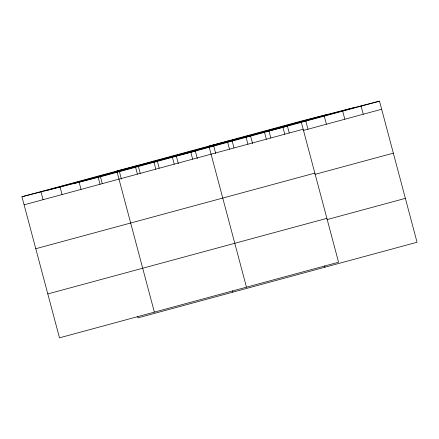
<?xml version="1.0" encoding="UTF-8"?>
<svg xmlns="http://www.w3.org/2000/svg" width="439" height="439" viewBox="0 0 439 439"><rect width="100%" height="100%" fill="white"/><g stroke="black" fill="none" stroke-linecap="round" stroke-linejoin="round"><path stroke-width="0.66" d="M301.022 121.148L338.562 262.231L59.49 337.832L21.95 196.749L301.022 121.148L379.51 101.168L417.05 242.251L137.978 317.852L137.626 316.546M47.851 190.153L326.923 114.552M74.537 183.365L353.609 107.764M21.95 196.749L100.438 176.769L379.51 101.168M24.101 204.832L303.173 129.231M303.382 130.46L381.661 109.251M35.779 248.721L314.851 173.12M315.059 174.349L393.339 153.145M47.813 293.938L326.885 218.337M327.093 219.571L405.373 198.362M361.094 106.161L363.24 114.244M342.672 111.149L344.824 119.232M324.256 116.137L326.402 124.221M305.835 121.126L307.986 129.209M289.235 132.957L287.419 126.119L208.931 146.094L246.466 287.177M324.608 265.891L324.959 267.203M282.606 126.136L284.752 134.219M268.997 131.107L270.819 137.945M264.185 131.124L266.336 139.207M250.581 136.095L252.562 143.558M245.769 136.112L247.914 144.195M232.16 141.089L233.982 147.927M227.347 141.106L229.498 149.189M213.744 146.077L215.725 153.535M197.309 158.528L195.322 151.065L116.834 171.04L154.374 312.129M232.511 290.837L232.862 292.149M190.51 151.082L192.661 159.165M176.346 156.207L178.333 163.67M172.093 156.075L174.239 164.159M157.371 161.349L159.187 168.186M153.672 161.064L155.823 169.147M138.389 166.491L140.211 173.328M135.256 166.052L137.402 174.135M119.413 171.627L121.4 179.09M100.438 176.769L102.26 183.612M97.859 176.182L100.01 184.265M78.883 181.323L81.034 189.407M59.902 186.465L62.053 194.548M40.926 191.607L43.077 199.69"/></g></svg>
